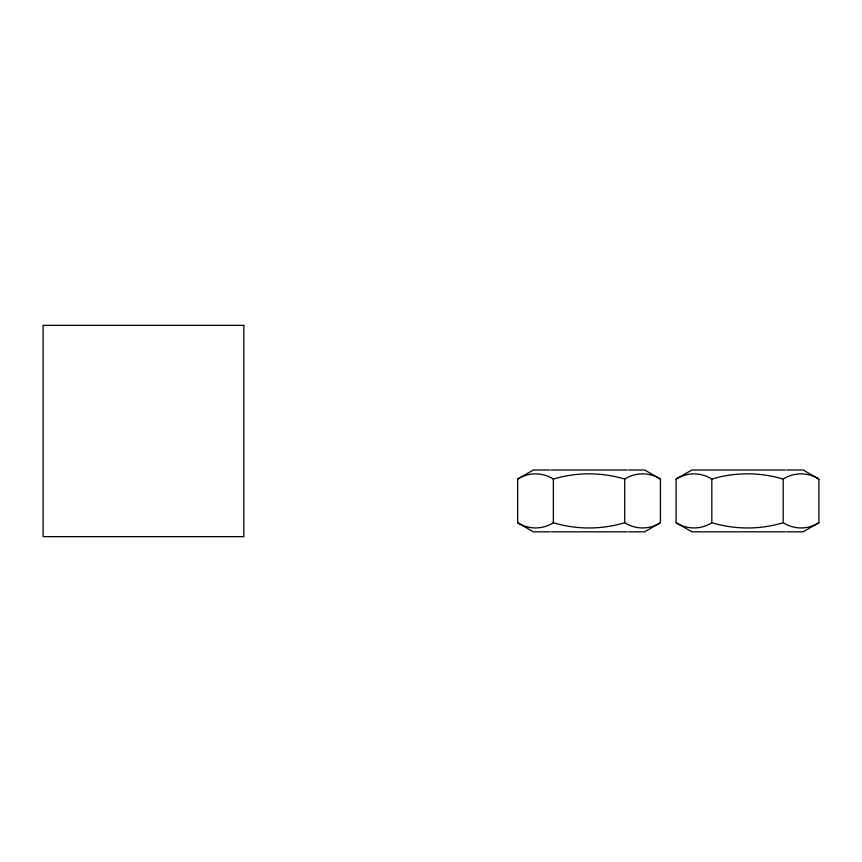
<?xml version="1.0" encoding="UTF-8"?>
<svg xmlns="http://www.w3.org/2000/svg" width="862" height="862" viewBox="0 0 862 862"><rect width="100%" height="100%" fill="white"/><g stroke="black" fill="none" stroke-linecap="round" stroke-linejoin="round"><path stroke-width="1.29" d="M549.687 531.822L533.384 531.822L517.642 522.728L517.642 479.078L533.384 469.995L549.687 469.995M785.551 531.822L691.863 531.822L676.12 522.728L676.12 479.078L691.863 469.995L785.551 469.995M628.376 469.995L644.679 469.995L660.421 479.078L660.421 522.728L644.679 531.822L628.376 531.822M786.855 469.995L803.158 469.995L818.9 479.078L818.9 522.728L803.158 531.822L786.855 531.822M517.642 479.078C528.525 472.139 542.457 472.139 553.339 479.078C576.581 472.085 601.482 472.085 624.724 479.078C635.606 472.139 649.539 472.139 660.421 479.078M660.421 522.728C649.539 529.667 635.606 529.667 624.724 522.728C601.482 529.721 576.581 529.721 553.339 522.728C542.457 529.667 528.525 529.667 517.642 522.728M676.12 479.078C687.003 472.139 700.935 472.139 711.818 479.078C735.06 472.085 759.961 472.085 783.202 479.078C794.085 472.139 808.017 472.139 818.9 479.078M818.9 522.728C808.017 529.667 794.085 529.667 783.202 522.728C759.961 529.721 735.06 529.721 711.818 522.728C700.935 529.667 687.003 529.667 676.12 522.728M550.99 469.995L627.073 469.995M550.99 531.822L627.073 531.822M783.202 479.078L783.202 522.728M711.818 479.078L711.818 522.728M624.724 479.078L624.724 522.728M553.339 479.078L553.339 522.728M243.838 325.351L43.1 325.351L43.1 536.649L243.838 536.649L243.838 325.351"/></g></svg>
